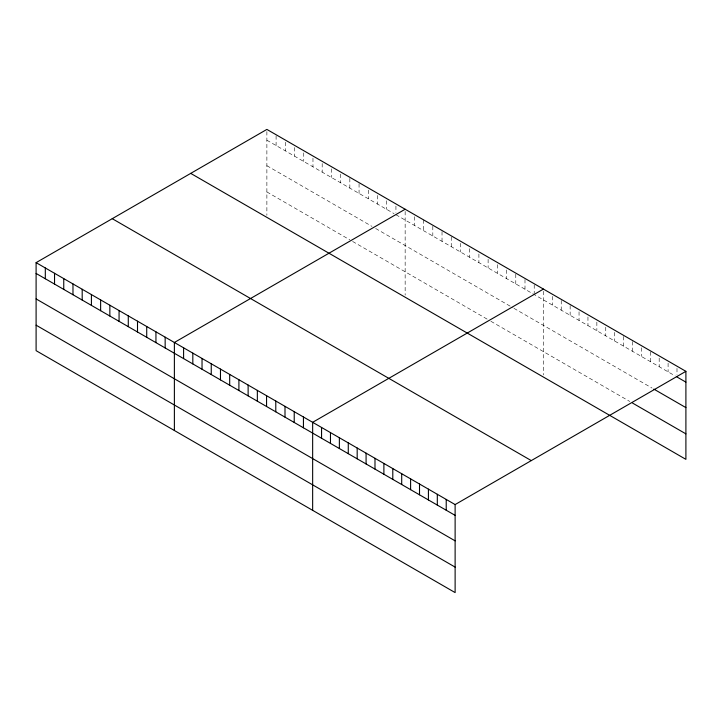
<?xml version="1.0" encoding="UTF-8"?>
<svg xmlns="http://www.w3.org/2000/svg" width="722" height="722" viewBox="0 0 722 722"><rect width="100%" height="100%" fill="white"/><g stroke="black" fill="none" stroke-linecap="round" stroke-linejoin="round"><path stroke-width="0.54" stroke-dasharray="3.61 2.71" d="M266.878 140.203L394.095 213.658M395.936 214.723L675.214 375.963M266.878 165.69L371.965 226.365M375.657 228.495L513.008 307.798M513.929 308.33L652.065 388.075M266.878 191.944L349.845 239.848M352.607 241.446L488.117 319.684M490.888 321.281L629.801 401.477M676.992 368.355L676.992 374.826M668.094 363.211L668.094 371.848M659.186 358.076L659.186 366.704M650.278 351.849L650.278 361.569M641.38 347.787L641.38 356.424M632.472 341.569L632.472 351.28M623.573 336.425L623.573 346.145M614.666 332.364L614.666 341.001M605.758 327.228L605.758 335.865M596.859 322.084L596.859 330.721M587.952 316.949L587.952 325.577M579.044 311.805L579.044 320.442M570.145 305.587L570.145 315.297M561.238 300.442L561.238 310.162M552.339 296.381L552.339 305.018M543.431 291.237L543.431 374.971M534.217 284.838L534.217 293.475M524.993 279.513L524.993 289.233M515.779 274.198L515.779 283.908M506.555 269.956L506.555 278.584M497.341 264.631L497.341 273.268M488.117 259.306L488.117 267.943M478.903 253.982L478.903 262.618M469.679 248.666L469.679 257.294M460.465 243.341L460.465 251.978M451.25 236.942L451.25 246.653M442.026 231.618L442.026 241.328M432.812 226.293L432.812 236.013M423.588 219.894L423.588 230.688M414.374 216.726L414.374 225.363M405.15 211.411L405.15 295.136M395.936 206.086L395.936 212.557M386.712 200.761L386.712 209.398M377.498 195.436L377.498 204.073M368.283 190.121L368.283 198.749M359.06 183.713L359.06 193.433M349.845 178.397L349.845 188.108M340.622 174.146L340.622 182.783M331.407 168.831L331.407 177.468M322.183 163.506L322.183 172.143M312.969 158.181L312.969 166.818M303.745 152.865L303.745 161.493M294.531 147.541L294.531 156.178M285.307 142.216L285.307 150.853M276.093 135.817L276.093 145.528M266.878 131.575L266.878 215.3"/><path stroke-width="1.08" d="M36.1 262.646L455.122 504.57L455.122 592.591L36.1 350.666L36.1 262.646L266.878 129.409L685.9 371.334L685.9 459.354L190.716 173.379M405.15 209.245L174.381 342.481L174.381 430.502M543.431 289.08L312.653 422.316L312.653 510.337M455.122 504.57L685.9 371.334M676.992 376.992L685.9 382.128M653.843 389.104L685.9 407.614M632.472 403.02L685.9 433.868M112.253 218.685L531.284 460.6M36.1 273.439L455.122 515.364M36.1 298.926L455.122 540.85M36.1 325.18L455.122 567.104M446.223 499.434L446.223 510.228M437.315 494.29L437.315 505.084M428.417 489.146L428.417 499.94M419.509 484.011L419.509 494.805M410.601 478.867L410.601 489.66M401.703 473.731L401.703 484.525M392.795 468.587L392.795 479.381M383.887 463.443L383.887 474.237M374.989 458.308L374.989 469.101M366.081 453.163L366.081 463.957M357.182 448.019L357.182 458.813M348.275 442.884L348.275 453.678M339.367 437.74L339.367 448.533M330.468 432.604L330.468 443.398M321.561 427.46L321.561 438.254M303.439 417L303.439 427.794M294.224 411.675L294.224 422.469M285 406.351L285 417.145M275.786 401.026L275.786 411.82M266.562 395.71L266.562 406.504M257.348 390.385L257.348 401.179M248.124 385.061L248.124 395.855M238.91 379.736L238.91 390.53M229.686 374.42L229.686 385.214M220.472 369.095L220.472 379.889M211.248 363.771L211.248 374.565M202.034 358.455L202.034 369.249M192.819 353.13L192.819 363.924M183.596 347.805L183.596 358.599M165.157 337.165L165.157 347.959M155.943 331.84L155.943 342.634M146.719 326.515L146.719 337.309M137.505 321.191L137.505 331.985M128.281 315.875L128.281 326.669M119.067 310.55L119.067 321.344M109.852 305.225L109.852 316.019M100.629 299.91L100.629 310.704M91.414 294.585L91.414 305.379M82.191 289.26L82.191 300.054M72.976 283.936L72.976 294.729M63.753 278.62L63.753 289.414M54.538 273.295L54.538 284.089M45.315 267.97L45.315 278.764"/></g></svg>
